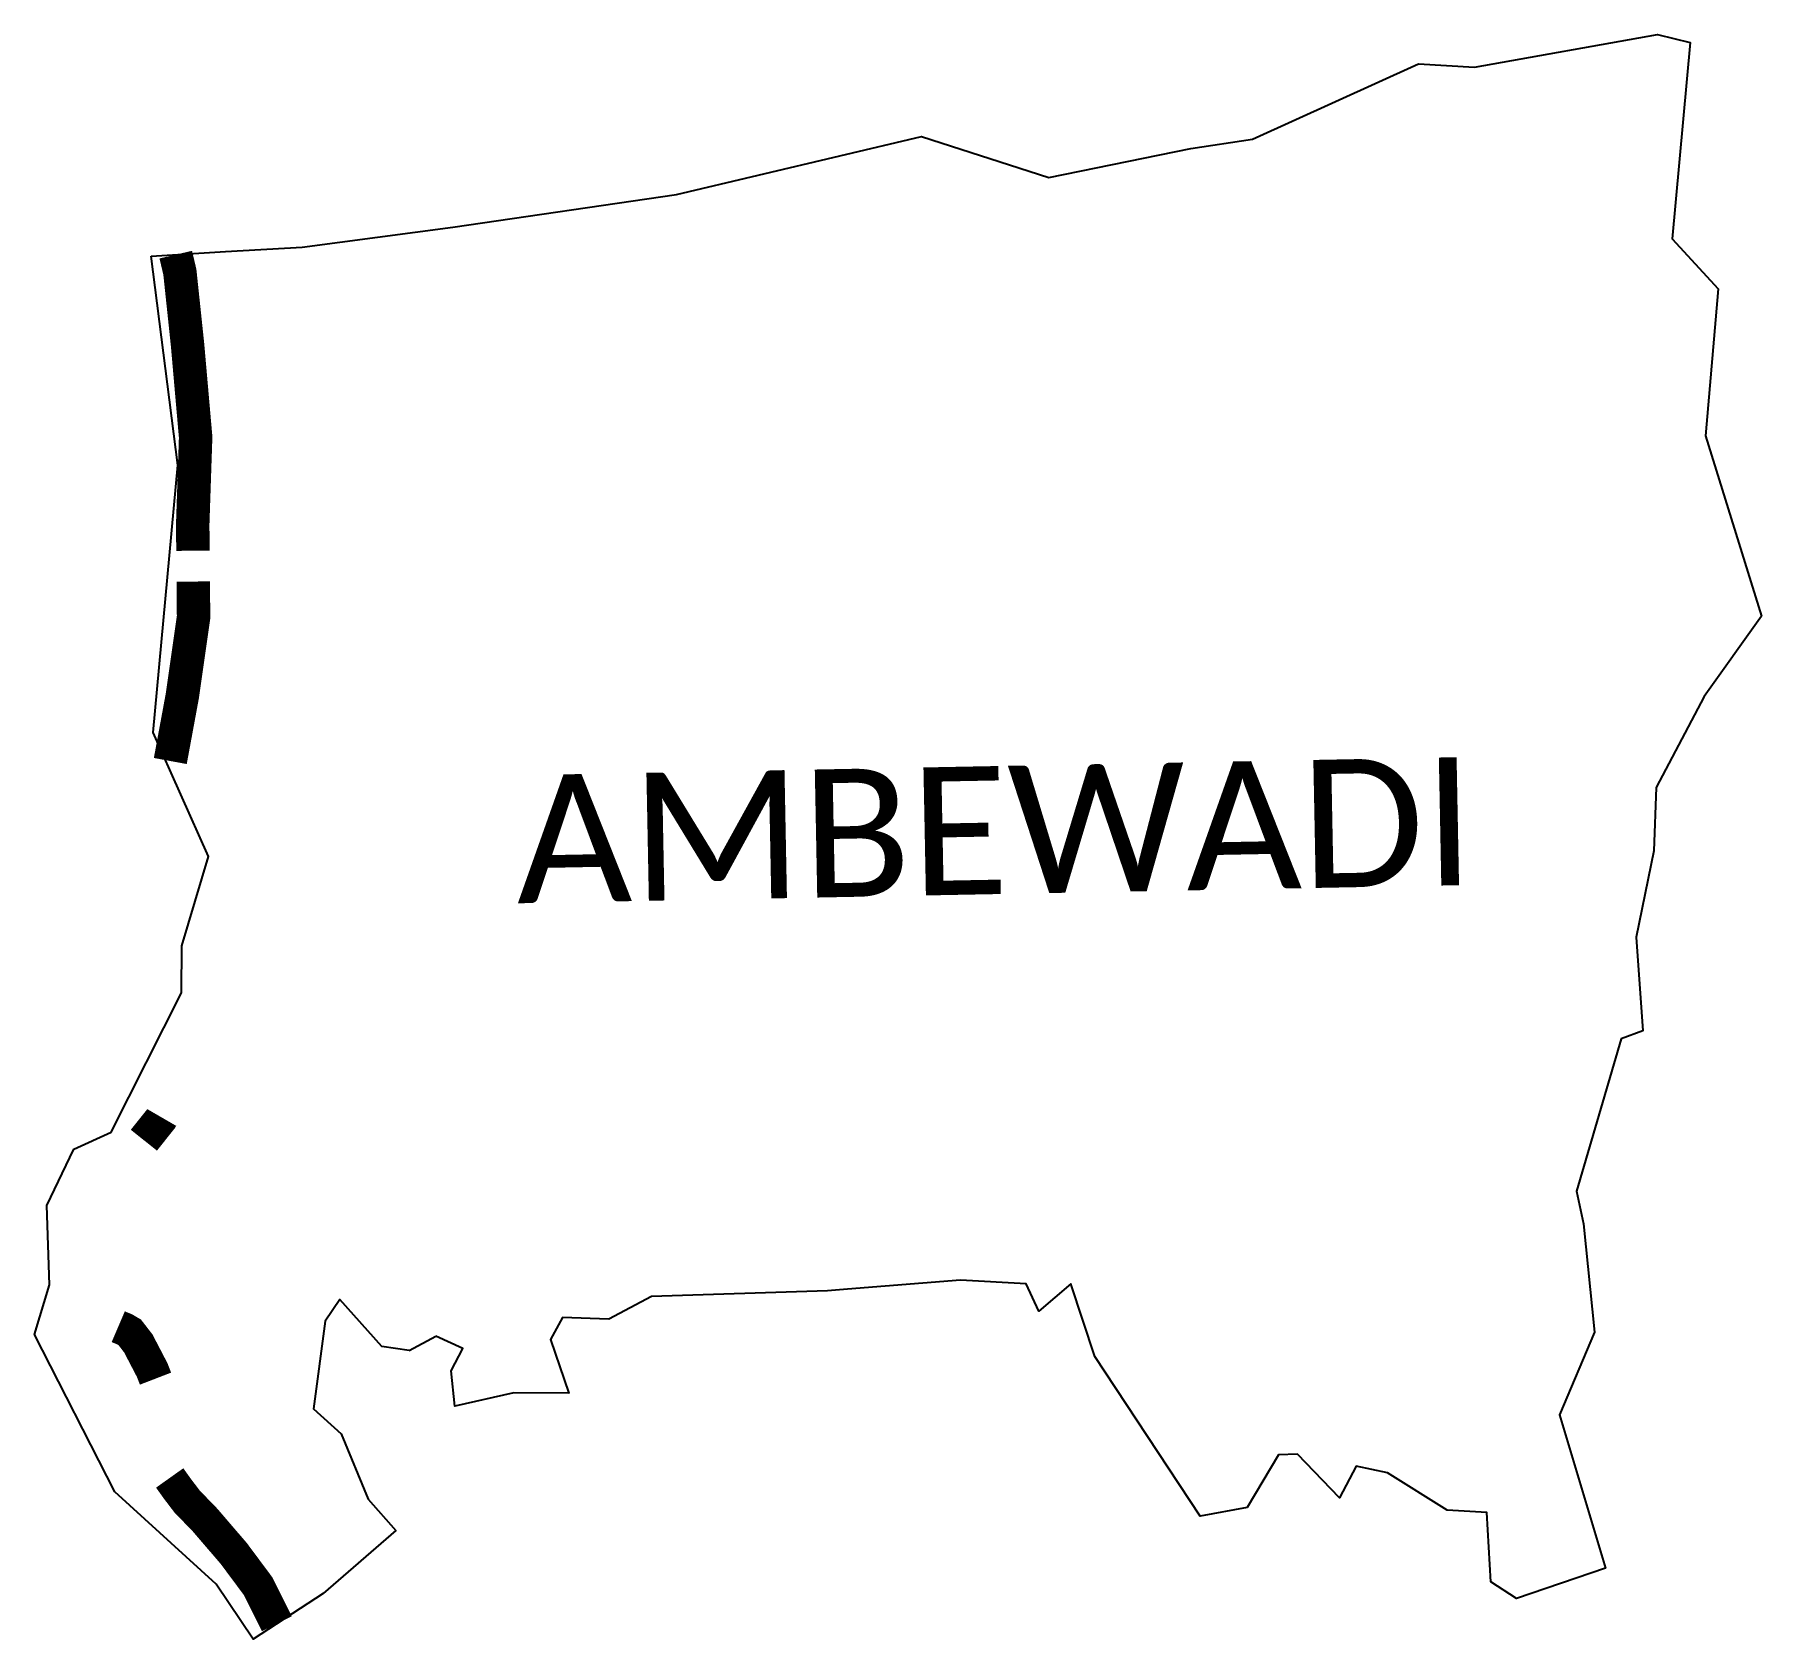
# Model space of a CAD drawing. Header units: metres. Extents: x 260774 to 263356, y 2215206 to 2217608.
import ezdxf

# ---------------------------------------------------------------- set-up
doc = ezdxf.new("R2010")
doc.units = ezdxf.units.M
for name, color, linetype in [('NATURALLY PROTECTED', 3, 'Continuous'), ('village', 3, 'Continuous'), ('VILLAGE NAME', 250, 'Continuous')]:
    doc.layers.add(name, color=color, linetype=linetype)

msp = doc.modelspace()

# ---------------------------------------------------------------- linework, layer by layer
at = {"color": 3}
for points in [[(260948.3, 2217276.7), (261059.4, 2217283.6), (261174.2, 2217290.4), (261399.7, 2217320.3), (261733.6, 2217369.1), (262100.1, 2217455.5), (262290.7, 2217394.5), (262502.8, 2217437.6), (262595, 2217451.5), (262843.1, 2217564.3), (262927, 2217559.4), (263200.2, 2217608.2), (263249.2, 2217596.2), (263222.4, 2217302.5), (263291, 2217228), (263272.3, 2217008), (263355.8, 2216738.4), (263270, 2216618.3), (263198.4, 2216482.1), (263194.7, 2216387.2), (263168.5, 2216258.3), (263178.5, 2216118), (263146, 2216106.1), (263079.4, 2215878.5), (263090, 2215829.7), (263106.1, 2215667.7), (263053.7, 2215544), (263122.7, 2215314.7), (262989.7, 2215269), (262951.3, 2215294.2), (262945.1, 2215397.7), (262885.8, 2215401.1), (262796.7, 2215457.3), (262750, 2215467.1), (262725.2, 2215419.8), (262662.2, 2215485.1), (262633.6, 2215483.9), (262586.9, 2215405.3), (262516.7, 2215392.4), (262359.1, 2215631.1), (262323.4, 2215739.8), (262275.3, 2215698.8), (262256.6, 2215739.8), (262158.6, 2215745.4), (261989.5, 2215731.9), (261959.6, 2215729.5), (261696.6, 2215721), (261632.6, 2215686.9), (261563.6, 2215689.4), (261545.6, 2215656.4), (261572.7, 2215576.3), (261490.5, 2215577), (261402.5, 2215557), (261397.1, 2215609.6), (261414.5, 2215643.3), (261374.2, 2215661.3)], [(261334.1, 2215640), (261293.4, 2215646.3), (261230.7, 2215716.4), (261208.5, 2215684), (261191.1, 2215552.9), (261232.3, 2215515.5), (261272.8, 2215417.7), (261314.5, 2215370.8), (261205.5, 2215276.5), (261101, 2215208.4), (261045.5, 2215290.6), (260894.4, 2215428.7), (260774.1, 2215664), (260796.5, 2215738.4), (260792.6, 2215857), (260832.8, 2215941.4), (260888.8, 2215966.8), (260993.6, 2216175.2), (260994.2, 2216245.2), (261034.1, 2216378.7), (260951.6, 2216564.1), (260988.4, 2216963.9), (260948.3, 2217276.7)]]:
    msp.add_lwpolyline(points, dxfattribs=at)
at = {"layer": 'NATURALLY PROTECTED', "color": 116, "true_color": 0x136734, "const_width": 50, "flags": 128}
for points in [[(260985.3, 2217279), (260991.4, 2217253), (261002.8, 2217145.1), (261015, 2217006), (261010.6, 2216875.3), (261011, 2216836.2)], [(261011.4, 2216790.1), (261011.9, 2216737), (260995.1, 2216619.2), (260977.1, 2216521.7)], [(260964.3, 2215988.6), (260963.2, 2215986.7), (260937.6, 2215954.6)], [(260899.3, 2215675.7), (260903.5, 2215673.9), (260908.9, 2215671.7), (260916.4, 2215667.3), (260929.2, 2215650.8), (260950.1, 2215610.7), (260955, 2215598)], [(260976.2, 2215449.5), (260987.5, 2215433.6), (261002.2, 2215414.3), (261028.9, 2215386.7), (261072, 2215336.5), (261108.3, 2215287.7), (261136.4, 2215231.4)]]:
    msp.add_lwpolyline(points, dxfattribs=at)
at = {"layer": 'village', "color": 3, "true_color": 0x00ff00}
msp.add_lwpolyline([(261334.1, 2215640), (261374.2, 2215661.3)], dxfattribs=at)

# ---------------------------------------------------------------- texts
at = {"layer": 'VILLAGE NAME', "insert": (261491.9, 2216500.3), "char_height": 191.456, "attachment_point": 1, "rotation": 1.1028}
msp.add_mtext_dynamic_manual_height_columns('{\\fCalibri|b0|i0|c0|p34;AMBEWADI}', width=161.46, gutter_width=957.3, heights=[0], dxfattribs=at)

doc.saveas('drawing.dxf')
